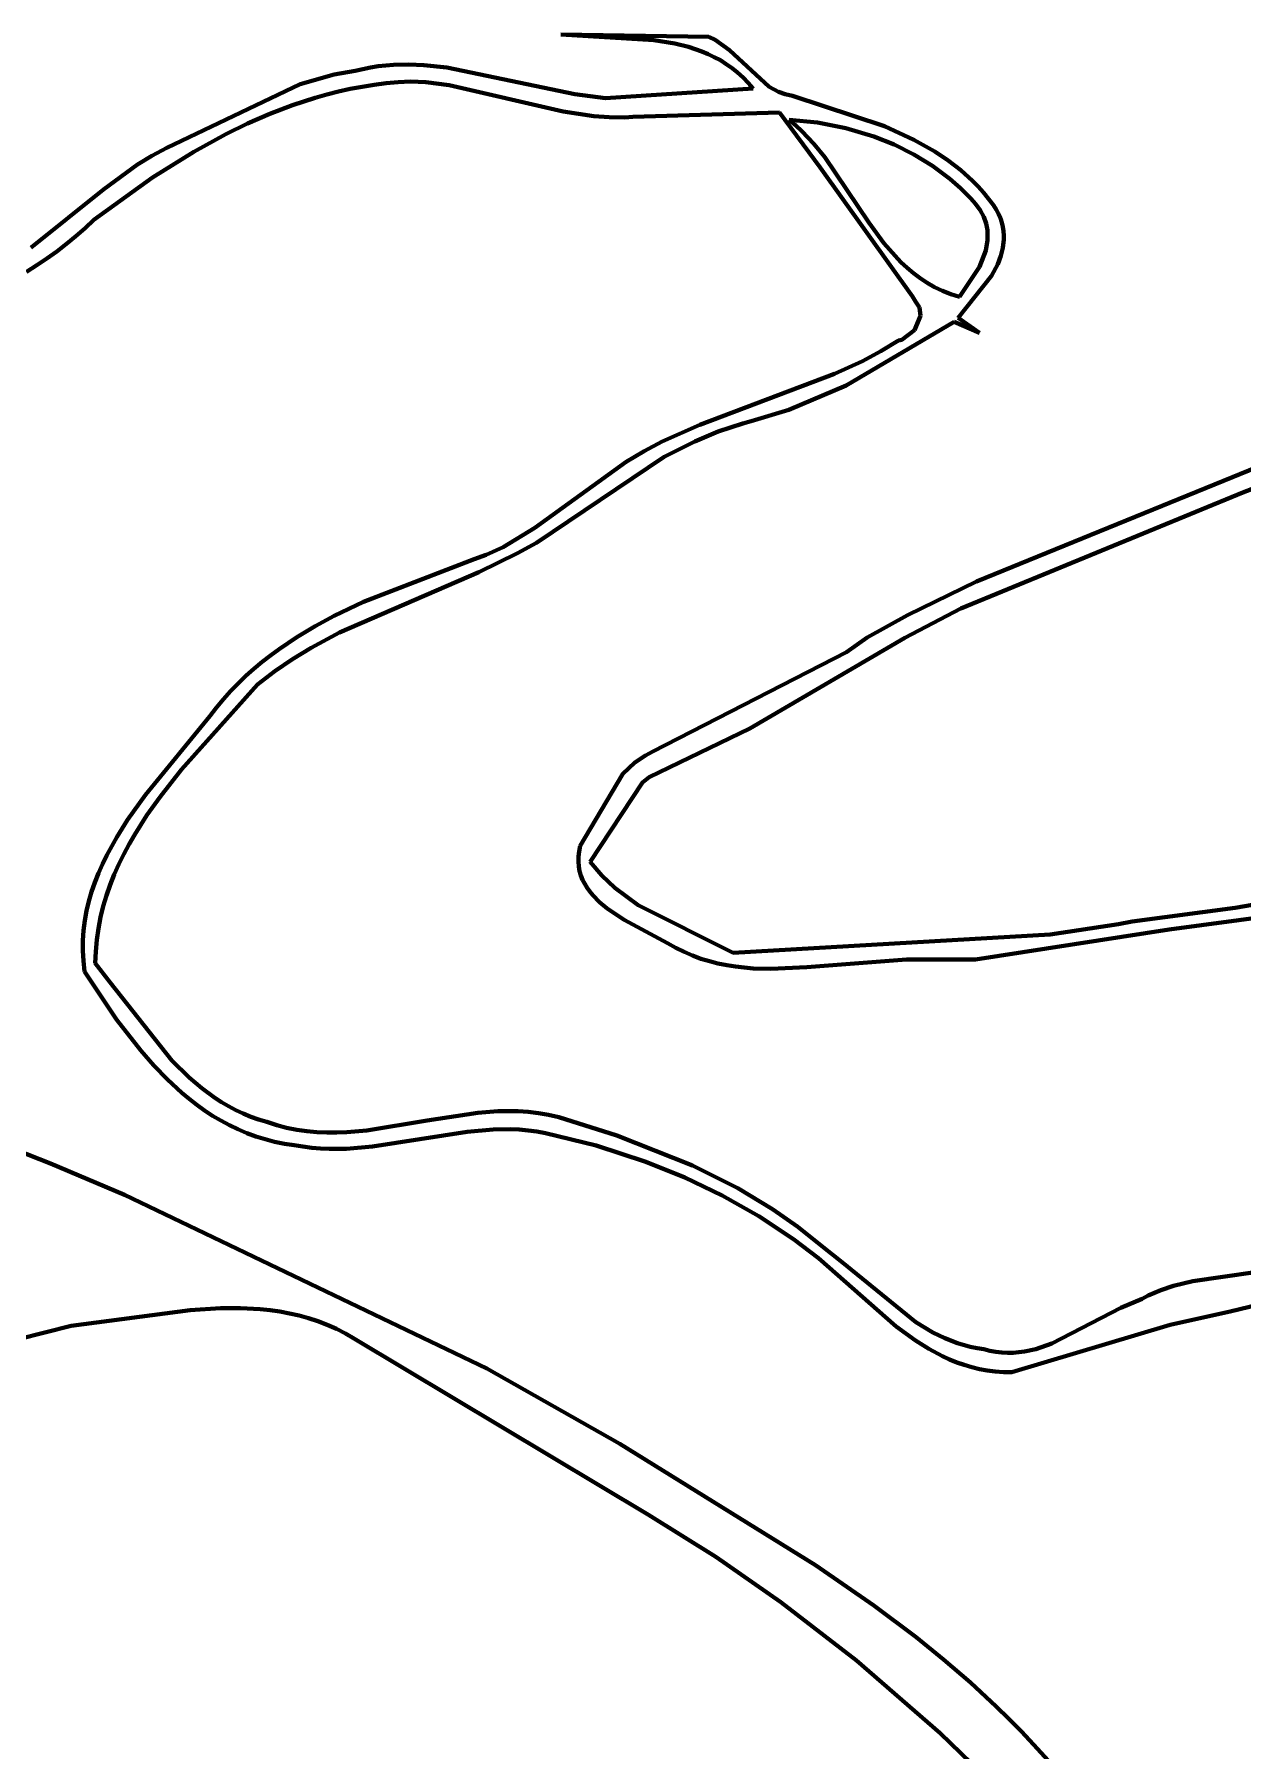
# Model space of a CAD drawing. Header units: millimetres. Extents: x 0 to 11, y 0 to 14.1.
# Drawn here: x 8.167 to 9.316, y 9.237 to 10.869 of the extents above; entities that cross this region are included whole.
import ezdxf

# ---------------------------------------------------------------- set-up
doc = ezdxf.new("R2010")
doc.units = ezdxf.units.MM
doc.layers.add('color#010101ff', color=7, linetype='CONTINUOUS', lineweight=100)
doc.layers.add('color#fefefeff', color=7, linetype='CONTINUOUS', lineweight=100)

msp = doc.modelspace()

# ---------------------------------------------------------------- linework, layer by layer
at = {"layer": 'color#010101ff'}
for p, q in [((8.6678, 10.8692), (8.8084, 10.8668)), ((8.7561, 10.8637), (8.6678, 10.8692)), ((8.7761, 10.8604), (8.7561, 10.8637)), ((8.7891, 10.8572), (8.7761, 10.8604)), ((8.8017, 10.853), (8.7891, 10.8572)), ((8.8084, 10.8668), (8.8145, 10.8639)), ((8.8145, 10.8639), (8.8281, 10.8541)), ((8.5085, 10.8402), (8.523, 10.8406)), ((8.523, 10.8406), (8.5375, 10.84)), ((8.8078, 10.8504), (8.8017, 10.853)), ((8.8137, 10.8476), (8.8078, 10.8504)), ((8.8195, 10.8445), (8.8137, 10.8476)), ((8.8251, 10.841), (8.8195, 10.8445)), ((8.8306, 10.8371), (8.8251, 10.841)), ((8.8281, 10.8541), (8.8658, 10.8192)), ((8.4198, 10.8218), (8.4521, 10.8309)), ((8.4521, 10.8309), (8.4721, 10.8344)), ((8.4721, 10.8344), (8.4794, 10.8362)), ((8.4794, 10.8362), (8.4867, 10.8377)), ((8.4867, 10.8377), (8.494, 10.8388)), ((8.494, 10.8388), (8.5085, 10.8402)), ((8.5246, 10.8245), (8.513, 10.8238)), ((8.5394, 10.8238), (8.5246, 10.8245)), ((8.5375, 10.84), (8.5592, 10.8377)), ((8.5592, 10.8377), (8.6811, 10.8123)), ((8.8359, 10.8329), (8.8306, 10.8371)), ((8.841, 10.8282), (8.8359, 10.8329)), ((8.8458, 10.8231), (8.841, 10.8282)), ((8.2928, 10.7613), (8.4198, 10.8218)), ((8.4341, 10.8088), (8.4123, 10.8017)), ((8.4451, 10.812), (8.4341, 10.8088)), ((8.4562, 10.8148), (8.4451, 10.812)), ((8.4674, 10.8173), (8.4562, 10.8148)), ((8.4787, 10.8194), (8.4674, 10.8173)), ((8.4901, 10.8212), (8.4787, 10.8194)), ((8.5015, 10.8227), (8.4901, 10.8212)), ((8.513, 10.8238), (8.5015, 10.8227)), ((8.5614, 10.821), (8.5394, 10.8238)), ((8.6698, 10.7959), (8.5614, 10.821)), ((8.6811, 10.8123), (8.7102, 10.8085)), ((8.7102, 10.8085), (8.8505, 10.8176)), ((8.8505, 10.8176), (8.8458, 10.8231)), ((8.8658, 10.8192), (8.8747, 10.8144)), ((8.8747, 10.8144), (8.8811, 10.8122)), ((8.8811, 10.8122), (8.8882, 10.8108)), ((8.8882, 10.8108), (8.9755, 10.7818)), ((8.3908, 10.7935), (8.3697, 10.7843)), ((8.4123, 10.8017), (8.3908, 10.7935)), ((8.699, 10.7914), (8.6698, 10.7959)), ((8.7137, 10.7903), (8.699, 10.7914)), ((8.8758, 10.7948), (8.7361, 10.7906)), ((8.9143, 10.7427), (8.8758, 10.7948)), ((8.3697, 10.7843), (8.349, 10.7742)), ((8.7286, 10.7902), (8.7137, 10.7903)), ((8.7361, 10.7906), (8.7286, 10.7902)), ((8.9118, 10.7853), (8.8848, 10.7879)), ((8.8848, 10.7879), (8.8911, 10.7826)), ((8.8911, 10.7826), (8.8971, 10.7771)), ((8.8971, 10.7771), (8.9028, 10.7712)), ((8.9389, 10.78), (8.9118, 10.7853)), ((8.9655, 10.772), (8.9389, 10.78)), ((8.9755, 10.7818), (9.0036, 10.769)), ((8.2786, 10.7538), (8.2928, 10.7613)), ((8.349, 10.7742), (8.3186, 10.7575)), ((8.9028, 10.7712), (8.9083, 10.7651)), ((8.9083, 10.7651), (8.9187, 10.7523)), ((8.9848, 10.7643), (8.9655, 10.772)), ((9.0035, 10.755), (8.9848, 10.7643)), ((9.0036, 10.769), (9.0236, 10.7577)), ((8.2327, 10.7216), (8.265, 10.7454)), ((8.265, 10.7454), (8.2786, 10.7538)), ((8.3186, 10.7575), (8.2794, 10.733)), ((9.0022, 10.6197), (8.9143, 10.7427)), ((8.9187, 10.7523), (8.9606, 10.6904)), ((9.0212, 10.7442), (9.0035, 10.755)), ((9.0377, 10.7319), (9.0212, 10.7442)), ((9.0236, 10.7577), (9.0362, 10.7493)), ((9.0362, 10.7493), (9.0482, 10.7401)), ((8.2794, 10.733), (8.2235, 10.6927)), ((9.048, 10.7229), (9.0377, 10.7319)), ((9.0482, 10.7401), (9.0594, 10.7299)), ((9.0594, 10.7299), (9.0647, 10.7245)), ((8.164, 10.6664), (8.2327, 10.7216)), ((9.0576, 10.7132), (9.048, 10.7229)), ((9.0621, 10.7081), (9.0576, 10.7132)), ((9.0647, 10.7245), (9.0698, 10.7188)), ((9.0698, 10.7188), (9.0746, 10.7129)), ((9.0746, 10.7129), (9.0792, 10.7067)), ((9.0667, 10.702), (9.0621, 10.7081)), ((9.07, 10.6957), (9.0667, 10.702)), ((9.0723, 10.6894), (9.07, 10.6957)), ((9.0792, 10.7067), (9.0818, 10.7026)), ((9.0818, 10.7026), (9.084, 10.6984)), ((9.084, 10.6984), (9.0858, 10.6943)), ((9.0858, 10.6943), (9.0872, 10.6902)), ((8.2063, 10.6772), (8.1974, 10.6698)), ((8.2151, 10.6848), (8.2063, 10.6772)), ((8.2235, 10.6927), (8.2151, 10.6848)), ((8.9606, 10.6904), (8.9751, 10.6706)), ((9.0735, 10.683), (9.0723, 10.6894)), ((9.0737, 10.6734), (9.0735, 10.683)), ((9.0872, 10.6902), (9.0882, 10.6861)), ((9.0882, 10.6861), (9.0889, 10.6821)), ((9.0889, 10.6821), (9.0892, 10.678)), ((9.0892, 10.678), (9.0892, 10.674)), ((8.1882, 10.6628), (8.1789, 10.656)), ((8.1974, 10.6698), (8.1882, 10.6628)), ((8.9751, 10.6706), (8.9856, 10.6584)), ((9.0661, 10.6481), (9.0721, 10.6637)), ((9.0721, 10.6637), (9.0737, 10.6734)), ((9.0883, 10.6661), (9.0863, 10.6584)), ((9.0892, 10.674), (9.0883, 10.6661)), ((8.1693, 10.6495), (8.1595, 10.6433)), ((8.1789, 10.656), (8.1693, 10.6495)), ((8.9856, 10.6584), (8.9912, 10.6526)), ((8.9912, 10.6526), (8.997, 10.6472)), ((8.997, 10.6472), (9.0031, 10.642)), ((9.0469, 10.6196), (9.0661, 10.6481)), ((9.0834, 10.6507), (9.0775, 10.6396)), ((9.0863, 10.6584), (9.0834, 10.6507)), ((9.0031, 10.642), (9.0095, 10.6373)), ((9.0095, 10.6373), (9.0162, 10.6328)), ((9.0162, 10.6328), (9.0233, 10.6288)), ((9.0233, 10.6288), (9.0307, 10.6253)), ((9.0775, 10.6396), (9.0455, 10.5996)), ((9.0052, 10.6152), (9.0022, 10.6197)), ((9.0089, 10.6095), (9.0052, 10.6152)), ((9.0307, 10.6253), (9.0386, 10.6222)), ((9.0386, 10.6222), (9.0469, 10.6196)), ((9.042, 10.5959), (8.9392, 10.5353)), ((9.0041, 10.5877), (9.0099, 10.6016)), ((9.0099, 10.6016), (9.0089, 10.6095)), ((9.0659, 10.5853), (9.042, 10.5959)), ((9.0455, 10.5996), (9.0659, 10.5853)), ((8.992, 10.5787), (9.0041, 10.5877)), ((8.9547, 10.5585), (8.9721, 10.5677)), ((8.9721, 10.5677), (8.9889, 10.5779)), ((8.9889, 10.5779), (8.992, 10.5787)), ((8.9281, 10.5462), (8.9547, 10.5585)), ((8.7999, 10.4977), (8.9281, 10.5462)), ((8.9392, 10.5353), (8.8845, 10.5119)), ((8.7642, 10.4818), (8.7999, 10.4977)), ((8.8408, 10.4991), (8.8175, 10.4913)), ((8.8487, 10.5013), (8.8408, 10.4991)), ((8.8845, 10.5119), (8.8487, 10.5013)), ((8.7469, 10.4727), (8.7642, 10.4818)), ((8.7951, 10.4819), (8.7661, 10.4672)), ((8.8175, 10.4913), (8.7951, 10.4819)), ((8.7661, 10.4672), (8.6446, 10.3855)), ((8.73, 10.4626), (8.7469, 10.4727)), ((9.0632, 10.3489), (9.3477, 10.4649)), ((8.6431, 10.3999), (8.73, 10.4626)), ((9.3581, 10.4496), (9.3163, 10.4335)), ((9.3163, 10.4335), (9.0483, 10.3232)), ((8.6128, 10.3814), (8.6431, 10.3999)), ((8.6446, 10.3855), (8.6266, 10.3756)), ((8.48, 10.3293), (8.5852, 10.3699)), ((8.5852, 10.3699), (8.5966, 10.374)), ((8.6266, 10.3756), (8.5896, 10.3578)), ((8.5966, 10.374), (8.6128, 10.3814)), ((8.5896, 10.3578), (8.4572, 10.3002)), ((8.9975, 10.3167), (9.0632, 10.3489)), ((8.4522, 10.316), (8.48, 10.3293)), ((9.0483, 10.3232), (8.9948, 10.2951)), ((8.4166, 10.2959), (8.4341, 10.3063)), ((8.4341, 10.3063), (8.4522, 10.316)), ((8.959, 10.2956), (8.9975, 10.3167)), ((8.3997, 10.2845), (8.4166, 10.2959)), ((8.4301, 10.2857), (8.4126, 10.275)), ((8.4572, 10.3002), (8.4301, 10.2857)), ((8.9948, 10.2951), (8.8475, 10.209)), ((8.9394, 10.2817), (8.959, 10.2956)), ((8.3757, 10.2658), (8.3835, 10.2723)), ((8.3835, 10.2723), (8.3915, 10.2785)), ((8.3915, 10.2785), (8.3997, 10.2845)), ((8.4126, 10.275), (8.3956, 10.2634)), ((8.7553, 10.187), (8.9394, 10.2817)), ((8.3608, 10.2519), (8.3681, 10.259)), ((8.3681, 10.259), (8.3757, 10.2658)), ((8.3873, 10.2572), (8.3793, 10.2507)), ((8.3956, 10.2634), (8.3873, 10.2572)), ((8.3793, 10.2507), (8.307, 10.1698)), ((8.3401, 10.2289), (8.3468, 10.2369)), ((8.3468, 10.2369), (8.3536, 10.2446)), ((8.3536, 10.2446), (8.3608, 10.2519)), ((8.2726, 10.146), (8.3338, 10.2206)), ((8.3338, 10.2206), (8.3401, 10.2289)), ((8.8475, 10.209), (8.7516, 10.1626)), ((8.7268, 10.1657), (8.7382, 10.1765)), ((8.7382, 10.1765), (8.7481, 10.1833)), ((8.7481, 10.1833), (8.7553, 10.187)), ((8.307, 10.1698), (8.2866, 10.1441)), ((8.686, 10.0972), (8.7268, 10.1657)), ((8.7455, 10.1575), (8.6957, 10.082)), ((8.7516, 10.1626), (8.7455, 10.1575)), ((8.2556, 10.122), (8.2726, 10.146)), ((8.2866, 10.1441), (8.274, 10.1264)), ((8.2452, 10.1055), (8.2556, 10.122)), ((8.274, 10.1264), (8.2624, 10.1082)), ((8.2624, 10.1082), (8.257, 10.099)), ((8.2359, 10.0886), (8.2452, 10.1055)), ((8.2519, 10.0895), (8.2472, 10.0799)), ((8.257, 10.099), (8.2519, 10.0895)), ((8.6845, 10.0871), (8.685, 10.092)), ((8.685, 10.092), (8.686, 10.0972)), ((8.2279, 10.0713), (8.2318, 10.08)), ((8.2318, 10.08), (8.2359, 10.0886)), ((8.2472, 10.0799), (8.2429, 10.0702)), ((8.6844, 10.0823), (8.6845, 10.0871)), ((8.6848, 10.0777), (8.6844, 10.0823)), ((8.6856, 10.0733), (8.6848, 10.0777)), ((8.6868, 10.0691), (8.6856, 10.0733)), ((8.6957, 10.082), (8.7068, 10.0691)), ((8.2214, 10.0536), (8.2245, 10.0625)), ((8.2245, 10.0625), (8.2279, 10.0713)), ((8.239, 10.0603), (8.2355, 10.0502)), ((8.2429, 10.0702), (8.239, 10.0603)), ((8.6884, 10.0651), (8.6868, 10.0691)), ((8.6904, 10.0612), (8.6884, 10.0651)), ((8.6926, 10.0574), (8.6904, 10.0612)), ((8.6952, 10.0538), (8.6926, 10.0574)), ((8.7068, 10.0691), (8.719, 10.0575)), ((8.719, 10.0575), (8.7414, 10.041)), ((8.2166, 10.0354), (8.2188, 10.0446)), ((8.2188, 10.0446), (8.2214, 10.0536)), ((8.2355, 10.0502), (8.2325, 10.0399)), ((8.6981, 10.0504), (8.6952, 10.0538)), ((8.7045, 10.0438), (8.6981, 10.0504)), ((8.7118, 10.0378), (8.7045, 10.0438)), ((8.7414, 10.041), (8.8317, 9.9957)), ((9.309, 10.0385), (9.3915, 10.0527)), ((8.2138, 10.0168), (8.2149, 10.0262)), ((8.2149, 10.0262), (8.2166, 10.0354)), ((8.2299, 10.0295), (8.2279, 10.0188)), ((8.2325, 10.0399), (8.2299, 10.0295)), ((8.728, 10.027), (8.7118, 10.0378)), ((8.7693, 10.0048), (8.728, 10.027)), ((9.1983, 10.0229), (9.2113, 10.0254)), ((9.2113, 10.0254), (9.309, 10.0385)), ((9.3434, 10.0308), (9.2463, 10.0176)), ((8.2131, 10.0072), (8.2138, 10.0168)), ((8.2263, 10.008), (8.2253, 9.9969)), ((8.2279, 10.0188), (8.2263, 10.008)), ((8.8317, 9.9957), (9.1333, 10.0131)), ((9.2463, 10.0176), (9.0621, 9.9893)), ((9.1333, 10.0131), (9.1983, 10.0229)), ((8.213, 9.9976), (8.2131, 10.0072)), ((8.2135, 9.9878), (8.213, 9.9976)), ((8.2253, 9.9969), (8.2249, 9.9856)), ((8.7771, 10.0003), (8.7693, 10.0048)), ((8.7849, 9.9964), (8.7771, 10.0003)), ((8.7929, 9.9929), (8.7849, 9.9964)), ((8.8009, 9.99), (8.7929, 9.9929)), ((8.2147, 9.9779), (8.2135, 9.9878)), ((8.2451, 9.9321), (8.2147, 9.9779)), ((8.2249, 9.9856), (8.2389, 9.9673)), ((8.8091, 9.9875), (8.8009, 9.99)), ((8.8172, 9.9854), (8.8091, 9.9875)), ((8.8255, 9.9838), (8.8172, 9.9854)), ((8.8338, 9.9825), (8.8255, 9.9838)), ((8.8422, 9.9815), (8.8338, 9.9825)), ((8.8506, 9.9808), (8.8422, 9.9815)), ((8.8675, 9.9803), (8.8506, 9.9808)), ((8.9018, 9.9818), (8.8675, 9.9803)), ((8.9964, 9.9893), (8.9018, 9.9818)), ((9.0133, 9.9892), (8.9964, 9.9893)), ((9.0621, 9.9893), (9.0133, 9.9892)), ((8.2389, 9.9673), (8.2977, 9.8933)), ((8.2681, 9.9025), (8.2451, 9.9321)), ((7.8734, 9.9163), (8.1823, 9.7952)), ((8.2804, 9.8884), (8.2681, 9.9025)), ((8.2934, 9.875), (8.2804, 9.8884)), ((8.2977, 9.8933), (8.3143, 9.8769)), ((8.3071, 9.8625), (8.2934, 9.875)), ((8.3142, 9.8566), (8.3071, 9.8625)), ((8.3143, 9.8769), (8.3261, 9.8669)), ((8.3261, 9.8669), (8.3385, 9.8577)), ((8.3215, 9.851), (8.3142, 9.8566)), ((8.3289, 9.8457), (8.3215, 9.851)), ((8.3365, 9.8406), (8.3289, 9.8457)), ((8.3385, 9.8577), (8.3449, 9.8535)), ((8.3449, 9.8535), (8.3516, 9.8496)), ((8.3516, 9.8496), (8.3584, 9.846)), ((8.3584, 9.846), (8.3655, 9.8427)), ((8.5886, 9.8434), (8.6078, 9.8449)), ((8.6078, 9.8449), (8.6175, 9.8451)), ((8.6175, 9.8451), (8.6271, 9.8449)), ((8.6271, 9.8449), (8.6367, 9.8443)), ((8.3443, 9.836), (8.3365, 9.8406)), ((8.3524, 9.8316), (8.3443, 9.836)), ((8.3606, 9.8277), (8.3524, 9.8316)), ((8.3655, 9.8427), (8.3727, 9.8397)), ((8.3727, 9.8397), (8.3802, 9.8371)), ((8.3802, 9.8371), (8.3879, 9.8348)), ((8.3879, 9.8348), (8.3974, 9.8316)), ((8.3974, 9.8316), (8.4069, 9.8291)), ((8.4069, 9.8291), (8.4165, 9.8272)), ((8.4832, 9.8267), (8.5406, 9.8361)), ((8.5406, 9.8361), (8.5886, 9.8434)), ((8.6367, 9.8443), (8.6464, 9.8432)), ((8.6464, 9.8432), (8.656, 9.8416)), ((8.656, 9.8416), (8.6657, 9.8394)), ((8.6657, 9.8394), (8.7209, 9.8219)), ((8.369, 9.8241), (8.3606, 9.8277)), ((8.3776, 9.8209), (8.369, 9.8241)), ((8.3864, 9.8182), (8.3776, 9.8209)), ((8.3954, 9.8159), (8.3864, 9.8182)), ((8.4047, 9.814), (8.3954, 9.8159)), ((8.4141, 9.8127), (8.4047, 9.814)), ((8.4224, 9.8112), (8.4141, 9.8127)), ((8.4165, 9.8272), (8.426, 9.8258)), ((8.426, 9.8258), (8.4355, 9.825)), ((8.4355, 9.825), (8.4451, 9.8246)), ((8.4451, 9.8246), (8.4546, 9.8246)), ((8.4546, 9.8246), (8.4641, 9.825)), ((8.4641, 9.825), (8.4832, 9.8267)), ((8.5787, 9.8254), (8.4884, 9.8113)), ((8.6034, 9.8275), (8.5787, 9.8254)), ((8.62, 9.8277), (8.6034, 9.8275)), ((8.6282, 9.8274), (8.62, 9.8277)), ((8.6365, 9.8267), (8.6282, 9.8274)), ((8.6449, 9.8256), (8.6365, 9.8267)), ((8.6532, 9.8241), (8.6449, 9.8256)), ((8.7013, 9.8123), (8.6532, 9.8241)), ((8.7486, 9.7969), (8.7013, 9.8123)), ((8.7209, 9.8219), (8.793, 9.7933)), ((8.4307, 9.8101), (8.4224, 9.8112)), ((8.439, 9.8094), (8.4307, 9.8101)), ((8.4472, 9.809), (8.439, 9.8094)), ((8.4637, 9.8092), (8.4472, 9.809)), ((8.4884, 9.8113), (8.4637, 9.8092)), ((8.7855, 9.7819), (8.7486, 9.7969)), ((8.1823, 9.7952), (8.2528, 9.7655)), ((8.8213, 9.7647), (8.7855, 9.7819)), ((8.793, 9.7933), (8.8362, 9.7716)), ((8.2528, 9.7655), (8.5972, 9.6003)), ((8.8559, 9.745), (8.8213, 9.7647)), ((8.8362, 9.7716), (8.8692, 9.7516)), ((8.8692, 9.7516), (8.893, 9.735)), ((8.889, 9.7231), (8.8559, 9.745)), ((8.893, 9.735), (8.9158, 9.7168)), ((8.9127, 9.7051), (8.889, 9.7231)), ((8.9158, 9.7168), (8.9355, 9.7009)), ((8.9867, 9.64), (8.9127, 9.7051)), ((8.9355, 9.7009), (9.0053, 9.6441)), ((9.2504, 9.6788), (9.269, 9.6833)), ((9.269, 9.6833), (9.3581, 9.696)), ((9.2003, 9.6579), (9.2206, 9.6665)), ((9.2206, 9.6665), (9.2264, 9.6695)), ((9.2264, 9.6695), (9.2383, 9.6747)), ((9.2383, 9.6747), (9.2504, 9.6788)), ((8.3152, 9.6557), (8.2018, 9.6408)), ((8.3439, 9.6575), (8.3152, 9.6557)), ((8.3629, 9.6576), (8.3439, 9.6575)), ((8.3818, 9.6566), (8.3629, 9.6576)), ((8.3911, 9.6556), (8.3818, 9.6566)), ((8.4004, 9.6543), (8.3911, 9.6556)), ((8.4096, 9.6526), (8.4004, 9.6543)), ((8.4187, 9.6505), (8.4096, 9.6526)), ((8.4277, 9.648), (8.4187, 9.6505)), ((9.1349, 9.6241), (9.2003, 9.6579)), ((9.3044, 9.6544), (9.2473, 9.6416)), ((9.3412, 9.6632), (9.3044, 9.6544)), ((8.2018, 9.6408), (8.043, 9.6007)), ((8.4367, 9.6451), (8.4277, 9.648)), ((8.4455, 9.6417), (8.4367, 9.6451)), ((8.4542, 9.6378), (8.4455, 9.6417)), ((8.4628, 9.6334), (8.4542, 9.6378)), ((8.4713, 9.6285), (8.4628, 9.6334)), ((9.005, 9.6267), (8.9867, 9.64)), ((9.0053, 9.6441), (9.0217, 9.6344)), ((9.0217, 9.6344), (9.033, 9.6289)), ((9.2473, 9.6416), (9.0967, 9.5966)), ((8.7511, 9.4609), (8.4713, 9.6285)), ((9.0177, 9.6188), (9.005, 9.6267)), ((9.0308, 9.6119), (9.0177, 9.6188)), ((9.033, 9.6289), (9.0449, 9.6243)), ((9.0449, 9.6243), (9.0572, 9.6208)), ((9.0572, 9.6208), (9.0636, 9.6195)), ((9.0636, 9.6195), (9.0702, 9.6185)), ((9.0702, 9.6185), (9.0759, 9.617)), ((9.0759, 9.617), (9.0815, 9.6159)), ((9.0815, 9.6159), (9.0871, 9.6153)), ((9.1035, 9.6156), (9.1089, 9.6164)), ((9.1089, 9.6164), (9.1194, 9.6187)), ((9.1194, 9.6187), (9.1349, 9.6241)), ((8.5972, 9.6003), (8.7239, 9.5286)), ((9.0375, 9.6088), (9.0308, 9.6119)), ((9.0444, 9.606), (9.0375, 9.6088)), ((9.0514, 9.6036), (9.0444, 9.606)), ((9.0586, 9.6014), (9.0514, 9.6036)), ((9.0659, 9.5997), (9.0586, 9.6014)), ((9.0733, 9.5983), (9.0659, 9.5997)), ((9.0871, 9.6153), (9.0926, 9.615)), ((9.0926, 9.615), (9.0981, 9.6151)), ((9.0981, 9.6151), (9.1035, 9.6156)), ((9.0809, 9.5973), (9.0733, 9.5983)), ((9.0887, 9.5967), (9.0809, 9.5973)), ((9.0967, 9.5966), (9.0887, 9.5967)), ((8.7239, 9.5286), (8.91, 9.4132)), ((8.8152, 9.421), (8.7511, 9.4609)), ((8.8771, 9.3779), (8.8152, 9.421)), ((8.91, 9.4132), (8.9654, 9.3749)), ((8.9488, 9.3225), (8.8771, 9.3779)), ((8.9654, 9.3749), (9.0057, 9.3446)), ((9.0057, 9.3446), (9.0318, 9.3235)), ((9.0286, 9.2532), (8.9488, 9.3225)), ((9.0318, 9.3235), (9.0573, 9.3016)), ((9.0573, 9.3016), (9.0819, 9.2787)), ((9.0819, 9.2787), (9.094, 9.2669)), ((9.094, 9.2669), (9.1058, 9.2549)), ((9.0937, 9.1903), (9.0286, 9.2532)), ((9.1058, 9.2549), (9.1174, 9.2426)), ((9.1174, 9.2426), (9.3381, 9.0014))]:
    msp.add_line(p, q, dxfattribs=at)
at = {"layer": 'color#fefefeff'}
for p, q in [((8.8084, 10.8668), (8.6678, 10.8692)), ((8.6678, 10.8692), (8.7561, 10.8637)), ((8.7561, 10.8637), (8.7761, 10.8604)), ((8.7761, 10.8604), (8.7891, 10.8572)), ((8.7891, 10.8572), (8.8017, 10.853)), ((8.8145, 10.8639), (8.8084, 10.8668)), ((8.8281, 10.8541), (8.8145, 10.8639)), ((8.523, 10.8406), (8.5085, 10.8402)), ((8.5375, 10.84), (8.523, 10.8406)), ((8.8017, 10.853), (8.8078, 10.8504)), ((8.8078, 10.8504), (8.8137, 10.8476)), ((8.8137, 10.8476), (8.8195, 10.8445)), ((8.8195, 10.8445), (8.8251, 10.841)), ((8.8251, 10.841), (8.8306, 10.8371)), ((8.8658, 10.8192), (8.8281, 10.8541)), ((8.4521, 10.8309), (8.4198, 10.8218)), ((8.4721, 10.8344), (8.4521, 10.8309)), ((8.4794, 10.8362), (8.4721, 10.8344)), ((8.4867, 10.8377), (8.4794, 10.8362)), ((8.494, 10.8388), (8.4867, 10.8377)), ((8.5085, 10.8402), (8.494, 10.8388)), ((8.513, 10.8238), (8.5246, 10.8245)), ((8.5246, 10.8245), (8.5394, 10.8238)), ((8.5592, 10.8377), (8.5375, 10.84)), ((8.6811, 10.8123), (8.5592, 10.8377)), ((8.8306, 10.8371), (8.8359, 10.8329)), ((8.8359, 10.8329), (8.841, 10.8282)), ((8.841, 10.8282), (8.8458, 10.8231)), ((8.4198, 10.8218), (8.2928, 10.7613)), ((8.4123, 10.8017), (8.4341, 10.8088)), ((8.4341, 10.8088), (8.4451, 10.812)), ((8.4451, 10.812), (8.4562, 10.8148)), ((8.4562, 10.8148), (8.4674, 10.8173)), ((8.4674, 10.8173), (8.4787, 10.8194)), ((8.4787, 10.8194), (8.4901, 10.8212)), ((8.4901, 10.8212), (8.5015, 10.8227)), ((8.5015, 10.8227), (8.513, 10.8238)), ((8.5394, 10.8238), (8.5614, 10.821)), ((8.5614, 10.821), (8.6698, 10.7959)), ((8.7102, 10.8085), (8.6811, 10.8123)), ((8.8505, 10.8176), (8.7102, 10.8085)), ((8.8458, 10.8231), (8.8505, 10.8176)), ((8.8747, 10.8144), (8.8658, 10.8192)), ((8.8811, 10.8122), (8.8747, 10.8144)), ((8.8882, 10.8108), (8.8811, 10.8122)), ((8.9755, 10.7818), (8.8882, 10.8108)), ((8.3697, 10.7843), (8.3908, 10.7935)), ((8.3908, 10.7935), (8.4123, 10.8017)), ((8.6698, 10.7959), (8.699, 10.7914)), ((8.699, 10.7914), (8.7137, 10.7903)), ((8.7361, 10.7906), (8.8758, 10.7948)), ((8.8758, 10.7948), (8.9143, 10.7427)), ((8.349, 10.7742), (8.3697, 10.7843)), ((8.7137, 10.7903), (8.7286, 10.7902)), ((8.7286, 10.7902), (8.7361, 10.7906)), ((8.8911, 10.7826), (8.8848, 10.7879)), ((8.8848, 10.7879), (8.9118, 10.7853)), ((8.8971, 10.7771), (8.8911, 10.7826)), ((8.9028, 10.7712), (8.8971, 10.7771)), ((8.9118, 10.7853), (8.9389, 10.78)), ((8.9389, 10.78), (8.9655, 10.772)), ((9.0036, 10.769), (8.9755, 10.7818)), ((8.2928, 10.7613), (8.2786, 10.7538)), ((8.3186, 10.7575), (8.349, 10.7742)), ((8.9083, 10.7651), (8.9028, 10.7712)), ((8.9187, 10.7523), (8.9083, 10.7651)), ((8.9655, 10.772), (8.9848, 10.7643)), ((8.9848, 10.7643), (9.0035, 10.755)), ((9.0236, 10.7577), (9.0036, 10.769)), ((8.265, 10.7454), (8.2327, 10.7216)), ((8.2786, 10.7538), (8.265, 10.7454)), ((8.2794, 10.733), (8.3186, 10.7575)), ((8.9143, 10.7427), (9.0022, 10.6197)), ((8.9606, 10.6904), (8.9187, 10.7523)), ((9.0035, 10.755), (9.0212, 10.7442)), ((9.0212, 10.7442), (9.0377, 10.7319)), ((9.0362, 10.7493), (9.0236, 10.7577)), ((9.0482, 10.7401), (9.0362, 10.7493)), ((8.2235, 10.6927), (8.2794, 10.733)), ((9.0377, 10.7319), (9.048, 10.7229)), ((9.0594, 10.7299), (9.0482, 10.7401)), ((9.0647, 10.7245), (9.0594, 10.7299)), ((8.2327, 10.7216), (8.164, 10.6664)), ((9.048, 10.7229), (9.0576, 10.7132)), ((9.0576, 10.7132), (9.0621, 10.7081)), ((9.0698, 10.7188), (9.0647, 10.7245)), ((9.0746, 10.7129), (9.0698, 10.7188)), ((9.0792, 10.7067), (9.0746, 10.7129)), ((9.0621, 10.7081), (9.0667, 10.702)), ((9.0667, 10.702), (9.07, 10.6957)), ((9.07, 10.6957), (9.0723, 10.6894)), ((9.0818, 10.7026), (9.0792, 10.7067)), ((9.084, 10.6984), (9.0818, 10.7026)), ((9.0858, 10.6943), (9.084, 10.6984)), ((9.0872, 10.6902), (9.0858, 10.6943)), ((8.1974, 10.6698), (8.2063, 10.6772)), ((8.2063, 10.6772), (8.2151, 10.6848)), ((8.2151, 10.6848), (8.2235, 10.6927)), ((8.9751, 10.6706), (8.9606, 10.6904)), ((9.0723, 10.6894), (9.0735, 10.683)), ((9.0735, 10.683), (9.0737, 10.6734)), ((9.0882, 10.6861), (9.0872, 10.6902)), ((9.0889, 10.6821), (9.0882, 10.6861)), ((9.0892, 10.678), (9.0889, 10.6821)), ((9.0892, 10.674), (9.0892, 10.678)), ((8.1789, 10.656), (8.1882, 10.6628)), ((8.1882, 10.6628), (8.1974, 10.6698)), ((8.9856, 10.6584), (8.9751, 10.6706)), ((9.0721, 10.6637), (9.0661, 10.6481)), ((9.0737, 10.6734), (9.0721, 10.6637)), ((9.0863, 10.6584), (9.0883, 10.6661)), ((9.0883, 10.6661), (9.0892, 10.674)), ((8.1595, 10.6433), (8.1693, 10.6495)), ((8.1693, 10.6495), (8.1789, 10.656)), ((8.9912, 10.6526), (8.9856, 10.6584)), ((8.997, 10.6472), (8.9912, 10.6526)), ((9.0031, 10.642), (8.997, 10.6472)), ((9.0661, 10.6481), (9.0469, 10.6196)), ((9.0775, 10.6396), (9.0834, 10.6507)), ((9.0834, 10.6507), (9.0863, 10.6584)), ((9.0095, 10.6373), (9.0031, 10.642)), ((9.0162, 10.6328), (9.0095, 10.6373)), ((9.0233, 10.6288), (9.0162, 10.6328)), ((9.0307, 10.6253), (9.0233, 10.6288)), ((9.0455, 10.5996), (9.0775, 10.6396)), ((9.0022, 10.6197), (9.0052, 10.6152)), ((9.0052, 10.6152), (9.0089, 10.6095)), ((9.0386, 10.6222), (9.0307, 10.6253)), ((9.0469, 10.6196), (9.0386, 10.6222)), ((8.9392, 10.5353), (9.042, 10.5959)), ((9.0099, 10.6016), (9.0041, 10.5877)), ((9.0089, 10.6095), (9.0099, 10.6016)), ((9.042, 10.5959), (9.0659, 10.5853)), ((9.0659, 10.5853), (9.0455, 10.5996)), ((9.0041, 10.5877), (8.992, 10.5787)), ((8.9721, 10.5677), (8.9547, 10.5585)), ((8.9889, 10.5779), (8.9721, 10.5677)), ((8.992, 10.5787), (8.9889, 10.5779)), ((8.9547, 10.5585), (8.9281, 10.5462)), ((8.9281, 10.5462), (8.7999, 10.4977)), ((8.8845, 10.5119), (8.9392, 10.5353)), ((8.7999, 10.4977), (8.7642, 10.4818)), ((8.8175, 10.4913), (8.8408, 10.4991)), ((8.8408, 10.4991), (8.8487, 10.5013)), ((8.8487, 10.5013), (8.8845, 10.5119)), ((8.7642, 10.4818), (8.7469, 10.4727)), ((8.7661, 10.4672), (8.7951, 10.4819)), ((8.7951, 10.4819), (8.8175, 10.4913)), ((8.6446, 10.3855), (8.7661, 10.4672)), ((8.7469, 10.4727), (8.73, 10.4626)), ((9.3477, 10.4649), (9.0632, 10.3489)), ((8.73, 10.4626), (8.6431, 10.3999)), ((9.3163, 10.4335), (9.3581, 10.4496)), ((9.0483, 10.3232), (9.3163, 10.4335)), ((8.6431, 10.3999), (8.6128, 10.3814)), ((8.6266, 10.3756), (8.6446, 10.3855)), ((8.5852, 10.3699), (8.48, 10.3293)), ((8.5966, 10.374), (8.5852, 10.3699)), ((8.5896, 10.3578), (8.6266, 10.3756)), ((8.6128, 10.3814), (8.5966, 10.374)), ((8.4572, 10.3002), (8.5896, 10.3578)), ((9.0632, 10.3489), (8.9975, 10.3167)), ((8.48, 10.3293), (8.4522, 10.316)), ((8.9948, 10.2951), (9.0483, 10.3232)), ((8.4341, 10.3063), (8.4166, 10.2959)), ((8.4522, 10.316), (8.4341, 10.3063)), ((8.9975, 10.3167), (8.959, 10.2956)), ((8.4166, 10.2959), (8.3997, 10.2845)), ((8.4126, 10.275), (8.4301, 10.2857)), ((8.4301, 10.2857), (8.4572, 10.3002)), ((8.8475, 10.209), (8.9948, 10.2951)), ((8.959, 10.2956), (8.9394, 10.2817)), ((8.3835, 10.2723), (8.3757, 10.2658)), ((8.3915, 10.2785), (8.3835, 10.2723)), ((8.3997, 10.2845), (8.3915, 10.2785)), ((8.3956, 10.2634), (8.4126, 10.275)), ((8.9394, 10.2817), (8.7553, 10.187)), ((8.3681, 10.259), (8.3608, 10.2519)), ((8.3757, 10.2658), (8.3681, 10.259)), ((8.3793, 10.2507), (8.3873, 10.2572)), ((8.3873, 10.2572), (8.3956, 10.2634)), ((8.307, 10.1698), (8.3793, 10.2507)), ((8.3468, 10.2369), (8.3401, 10.2289)), ((8.3536, 10.2446), (8.3468, 10.2369)), ((8.3608, 10.2519), (8.3536, 10.2446)), ((8.3338, 10.2206), (8.2726, 10.146)), ((8.3401, 10.2289), (8.3338, 10.2206)), ((8.7516, 10.1626), (8.8475, 10.209)), ((8.7382, 10.1765), (8.7268, 10.1657)), ((8.7481, 10.1833), (8.7382, 10.1765)), ((8.7553, 10.187), (8.7481, 10.1833)), ((8.2866, 10.1441), (8.307, 10.1698)), ((8.7268, 10.1657), (8.686, 10.0972)), ((8.6957, 10.082), (8.7455, 10.1575)), ((8.7455, 10.1575), (8.7516, 10.1626)), ((8.2726, 10.146), (8.2556, 10.122)), ((8.274, 10.1264), (8.2866, 10.1441)), ((8.2556, 10.122), (8.2452, 10.1055)), ((8.2624, 10.1082), (8.274, 10.1264)), ((8.257, 10.099), (8.2624, 10.1082)), ((8.2452, 10.1055), (8.2359, 10.0886)), ((8.2472, 10.0799), (8.2519, 10.0895)), ((8.2519, 10.0895), (8.257, 10.099)), ((8.685, 10.092), (8.6845, 10.0871)), ((8.686, 10.0972), (8.685, 10.092)), ((8.2318, 10.08), (8.2279, 10.0713)), ((8.2359, 10.0886), (8.2318, 10.08)), ((8.2429, 10.0702), (8.2472, 10.0799)), ((8.6845, 10.0871), (8.6844, 10.0823)), ((8.6844, 10.0823), (8.6848, 10.0777)), ((8.6848, 10.0777), (8.6856, 10.0733)), ((8.6856, 10.0733), (8.6868, 10.0691)), ((8.7068, 10.0691), (8.6957, 10.082)), ((8.2245, 10.0625), (8.2214, 10.0536)), ((8.2279, 10.0713), (8.2245, 10.0625)), ((8.2355, 10.0502), (8.239, 10.0603)), ((8.239, 10.0603), (8.2429, 10.0702)), ((8.6868, 10.0691), (8.6884, 10.0651)), ((8.6884, 10.0651), (8.6904, 10.0612)), ((8.6904, 10.0612), (8.6926, 10.0574)), ((8.6926, 10.0574), (8.6952, 10.0538)), ((8.719, 10.0575), (8.7068, 10.0691)), ((8.7414, 10.041), (8.719, 10.0575)), ((8.2188, 10.0446), (8.2166, 10.0354)), ((8.2214, 10.0536), (8.2188, 10.0446)), ((8.2325, 10.0399), (8.2355, 10.0502)), ((8.6952, 10.0538), (8.6981, 10.0504)), ((8.6981, 10.0504), (8.7045, 10.0438)), ((8.7045, 10.0438), (8.7118, 10.0378)), ((8.8317, 9.9957), (8.7414, 10.041)), ((9.3915, 10.0527), (9.309, 10.0385)), ((8.2149, 10.0262), (8.2138, 10.0168)), ((8.2166, 10.0354), (8.2149, 10.0262)), ((8.2279, 10.0188), (8.2299, 10.0295)), ((8.2299, 10.0295), (8.2325, 10.0399)), ((8.7118, 10.0378), (8.728, 10.027)), ((8.728, 10.027), (8.7693, 10.0048)), ((9.2113, 10.0254), (9.1983, 10.0229)), ((9.309, 10.0385), (9.2113, 10.0254)), ((9.2463, 10.0176), (9.3434, 10.0308)), ((8.2138, 10.0168), (8.2131, 10.0072)), ((8.2253, 9.9969), (8.2263, 10.008)), ((8.2263, 10.008), (8.2279, 10.0188)), ((9.1333, 10.0131), (8.8317, 9.9957)), ((9.0621, 9.9893), (9.2463, 10.0176)), ((9.1983, 10.0229), (9.1333, 10.0131)), ((8.2131, 10.0072), (8.213, 9.9976)), ((8.213, 9.9976), (8.2135, 9.9878)), ((8.2249, 9.9856), (8.2253, 9.9969)), ((8.7693, 10.0048), (8.7771, 10.0003)), ((8.7771, 10.0003), (8.7849, 9.9964)), ((8.7849, 9.9964), (8.7929, 9.9929)), ((8.7929, 9.9929), (8.8009, 9.99)), ((8.2135, 9.9878), (8.2147, 9.9779)), ((8.2147, 9.9779), (8.2451, 9.9321)), ((8.2389, 9.9673), (8.2249, 9.9856)), ((8.8009, 9.99), (8.8091, 9.9875)), ((8.8091, 9.9875), (8.8172, 9.9854)), ((8.8172, 9.9854), (8.8255, 9.9838)), ((8.8255, 9.9838), (8.8338, 9.9825)), ((8.8338, 9.9825), (8.8422, 9.9815)), ((8.8422, 9.9815), (8.8506, 9.9808)), ((8.8506, 9.9808), (8.8675, 9.9803)), ((8.8675, 9.9803), (8.9018, 9.9818)), ((8.9018, 9.9818), (8.9964, 9.9893)), ((8.9964, 9.9893), (9.0133, 9.9892)), ((9.0133, 9.9892), (9.0621, 9.9893)), ((8.2977, 9.8933), (8.2389, 9.9673)), ((8.2451, 9.9321), (8.2681, 9.9025)), ((8.1823, 9.7952), (7.8734, 9.9163)), ((8.2681, 9.9025), (8.2804, 9.8884)), ((8.2804, 9.8884), (8.2934, 9.875)), ((8.3143, 9.8769), (8.2977, 9.8933)), ((8.2934, 9.875), (8.3071, 9.8625)), ((8.3071, 9.8625), (8.3142, 9.8566)), ((8.3261, 9.8669), (8.3143, 9.8769)), ((8.3385, 9.8577), (8.3261, 9.8669)), ((8.3142, 9.8566), (8.3215, 9.851)), ((8.3215, 9.851), (8.3289, 9.8457)), ((8.3289, 9.8457), (8.3365, 9.8406)), ((8.3449, 9.8535), (8.3385, 9.8577)), ((8.3516, 9.8496), (8.3449, 9.8535)), ((8.3584, 9.846), (8.3516, 9.8496)), ((8.3655, 9.8427), (8.3584, 9.846)), ((8.6078, 9.8449), (8.5886, 9.8434)), ((8.6175, 9.8451), (8.6078, 9.8449)), ((8.6271, 9.8449), (8.6175, 9.8451)), ((8.6367, 9.8443), (8.6271, 9.8449)), ((8.3365, 9.8406), (8.3443, 9.836)), ((8.3443, 9.836), (8.3524, 9.8316)), ((8.3524, 9.8316), (8.3606, 9.8277)), ((8.3727, 9.8397), (8.3655, 9.8427)), ((8.3802, 9.8371), (8.3727, 9.8397)), ((8.3879, 9.8348), (8.3802, 9.8371)), ((8.3974, 9.8316), (8.3879, 9.8348)), ((8.4069, 9.8291), (8.3974, 9.8316)), ((8.4165, 9.8272), (8.4069, 9.8291)), ((8.5406, 9.8361), (8.4832, 9.8267)), ((8.5886, 9.8434), (8.5406, 9.8361)), ((8.6464, 9.8432), (8.6367, 9.8443)), ((8.656, 9.8416), (8.6464, 9.8432)), ((8.6657, 9.8394), (8.656, 9.8416)), ((8.7209, 9.8219), (8.6657, 9.8394)), ((8.3606, 9.8277), (8.369, 9.8241)), ((8.369, 9.8241), (8.3776, 9.8209)), ((8.3776, 9.8209), (8.3864, 9.8182)), ((8.3864, 9.8182), (8.3954, 9.8159)), ((8.3954, 9.8159), (8.4047, 9.814)), ((8.4047, 9.814), (8.4141, 9.8127)), ((8.4141, 9.8127), (8.4224, 9.8112)), ((8.426, 9.8258), (8.4165, 9.8272)), ((8.4355, 9.825), (8.426, 9.8258)), ((8.4451, 9.8246), (8.4355, 9.825)), ((8.4546, 9.8246), (8.4451, 9.8246)), ((8.4641, 9.825), (8.4546, 9.8246)), ((8.4832, 9.8267), (8.4641, 9.825)), ((8.4884, 9.8113), (8.5787, 9.8254)), ((8.5787, 9.8254), (8.6034, 9.8275)), ((8.6034, 9.8275), (8.62, 9.8277)), ((8.62, 9.8277), (8.6282, 9.8274)), ((8.6282, 9.8274), (8.6365, 9.8267)), ((8.6365, 9.8267), (8.6449, 9.8256)), ((8.6449, 9.8256), (8.6532, 9.8241)), ((8.6532, 9.8241), (8.7013, 9.8123)), ((8.7013, 9.8123), (8.7486, 9.7969)), ((8.793, 9.7933), (8.7209, 9.8219)), ((8.4224, 9.8112), (8.4307, 9.8101)), ((8.4307, 9.8101), (8.439, 9.8094)), ((8.439, 9.8094), (8.4472, 9.809)), ((8.4472, 9.809), (8.4637, 9.8092)), ((8.4637, 9.8092), (8.4884, 9.8113)), ((8.7486, 9.7969), (8.7855, 9.7819)), ((8.2528, 9.7655), (8.1823, 9.7952)), ((8.7855, 9.7819), (8.8213, 9.7647)), ((8.8362, 9.7716), (8.793, 9.7933)), ((8.5972, 9.6003), (8.2528, 9.7655)), ((8.8213, 9.7647), (8.8559, 9.745)), ((8.8692, 9.7516), (8.8362, 9.7716)), ((8.893, 9.735), (8.8692, 9.7516)), ((8.8559, 9.745), (8.889, 9.7231)), ((8.9158, 9.7168), (8.893, 9.735)), ((8.889, 9.7231), (8.9127, 9.7051)), ((8.9355, 9.7009), (8.9158, 9.7168)), ((8.9127, 9.7051), (8.9867, 9.64)), ((9.0053, 9.6441), (8.9355, 9.7009)), ((9.269, 9.6833), (9.2504, 9.6788)), ((9.3581, 9.696), (9.269, 9.6833)), ((9.2206, 9.6665), (9.2003, 9.6579)), ((9.2264, 9.6695), (9.2206, 9.6665)), ((9.2383, 9.6747), (9.2264, 9.6695)), ((9.2504, 9.6788), (9.2383, 9.6747)), ((8.2018, 9.6408), (8.3152, 9.6557)), ((8.3152, 9.6557), (8.3439, 9.6575)), ((8.3439, 9.6575), (8.3629, 9.6576)), ((8.3629, 9.6576), (8.3818, 9.6566)), ((8.3818, 9.6566), (8.3911, 9.6556)), ((8.3911, 9.6556), (8.4004, 9.6543)), ((8.4004, 9.6543), (8.4096, 9.6526)), ((8.4096, 9.6526), (8.4187, 9.6505)), ((8.4187, 9.6505), (8.4277, 9.648)), ((9.2003, 9.6579), (9.1349, 9.6241)), ((9.2473, 9.6416), (9.3044, 9.6544)), ((9.3044, 9.6544), (9.3412, 9.6632)), ((8.043, 9.6007), (8.2018, 9.6408)), ((8.4277, 9.648), (8.4367, 9.6451)), ((8.4367, 9.6451), (8.4455, 9.6417)), ((8.4455, 9.6417), (8.4542, 9.6378)), ((8.4542, 9.6378), (8.4628, 9.6334)), ((8.4628, 9.6334), (8.4713, 9.6285)), ((8.9867, 9.64), (9.005, 9.6267)), ((9.0217, 9.6344), (9.0053, 9.6441)), ((9.033, 9.6289), (9.0217, 9.6344)), ((9.0967, 9.5966), (9.2473, 9.6416)), ((8.4713, 9.6285), (8.7511, 9.4609)), ((9.005, 9.6267), (9.0177, 9.6188)), ((9.0177, 9.6188), (9.0308, 9.6119)), ((9.0449, 9.6243), (9.033, 9.6289)), ((9.0572, 9.6208), (9.0449, 9.6243)), ((9.0636, 9.6195), (9.0572, 9.6208)), ((9.0702, 9.6185), (9.0636, 9.6195)), ((9.0759, 9.617), (9.0702, 9.6185)), ((9.0815, 9.6159), (9.0759, 9.617)), ((9.0871, 9.6153), (9.0815, 9.6159)), ((9.1089, 9.6164), (9.1035, 9.6156)), ((9.1194, 9.6187), (9.1089, 9.6164)), ((9.1349, 9.6241), (9.1194, 9.6187)), ((8.7239, 9.5286), (8.5972, 9.6003)), ((9.0308, 9.6119), (9.0375, 9.6088)), ((9.0375, 9.6088), (9.0444, 9.606)), ((9.0444, 9.606), (9.0514, 9.6036)), ((9.0514, 9.6036), (9.0586, 9.6014)), ((9.0586, 9.6014), (9.0659, 9.5997)), ((9.0659, 9.5997), (9.0733, 9.5983)), ((9.0926, 9.615), (9.0871, 9.6153)), ((9.0981, 9.6151), (9.0926, 9.615)), ((9.1035, 9.6156), (9.0981, 9.6151)), ((9.0733, 9.5983), (9.0809, 9.5973)), ((9.0809, 9.5973), (9.0887, 9.5967)), ((9.0887, 9.5967), (9.0967, 9.5966)), ((8.91, 9.4132), (8.7239, 9.5286)), ((8.7511, 9.4609), (8.8152, 9.421)), ((8.8152, 9.421), (8.8771, 9.3779)), ((8.9654, 9.3749), (8.91, 9.4132)), ((8.8771, 9.3779), (8.9488, 9.3225)), ((9.0057, 9.3446), (8.9654, 9.3749)), ((9.0318, 9.3235), (9.0057, 9.3446)), ((8.9488, 9.3225), (9.0286, 9.2532)), ((9.0573, 9.3016), (9.0318, 9.3235)), ((9.0819, 9.2787), (9.0573, 9.3016)), ((9.094, 9.2669), (9.0819, 9.2787)), ((9.1058, 9.2549), (9.094, 9.2669)), ((9.0286, 9.2532), (9.0937, 9.1903)), ((9.1174, 9.2426), (9.1058, 9.2549)), ((9.3381, 9.0014), (9.1174, 9.2426))]:
    msp.add_line(p, q, dxfattribs=at)

doc.saveas('drawing.dxf')
